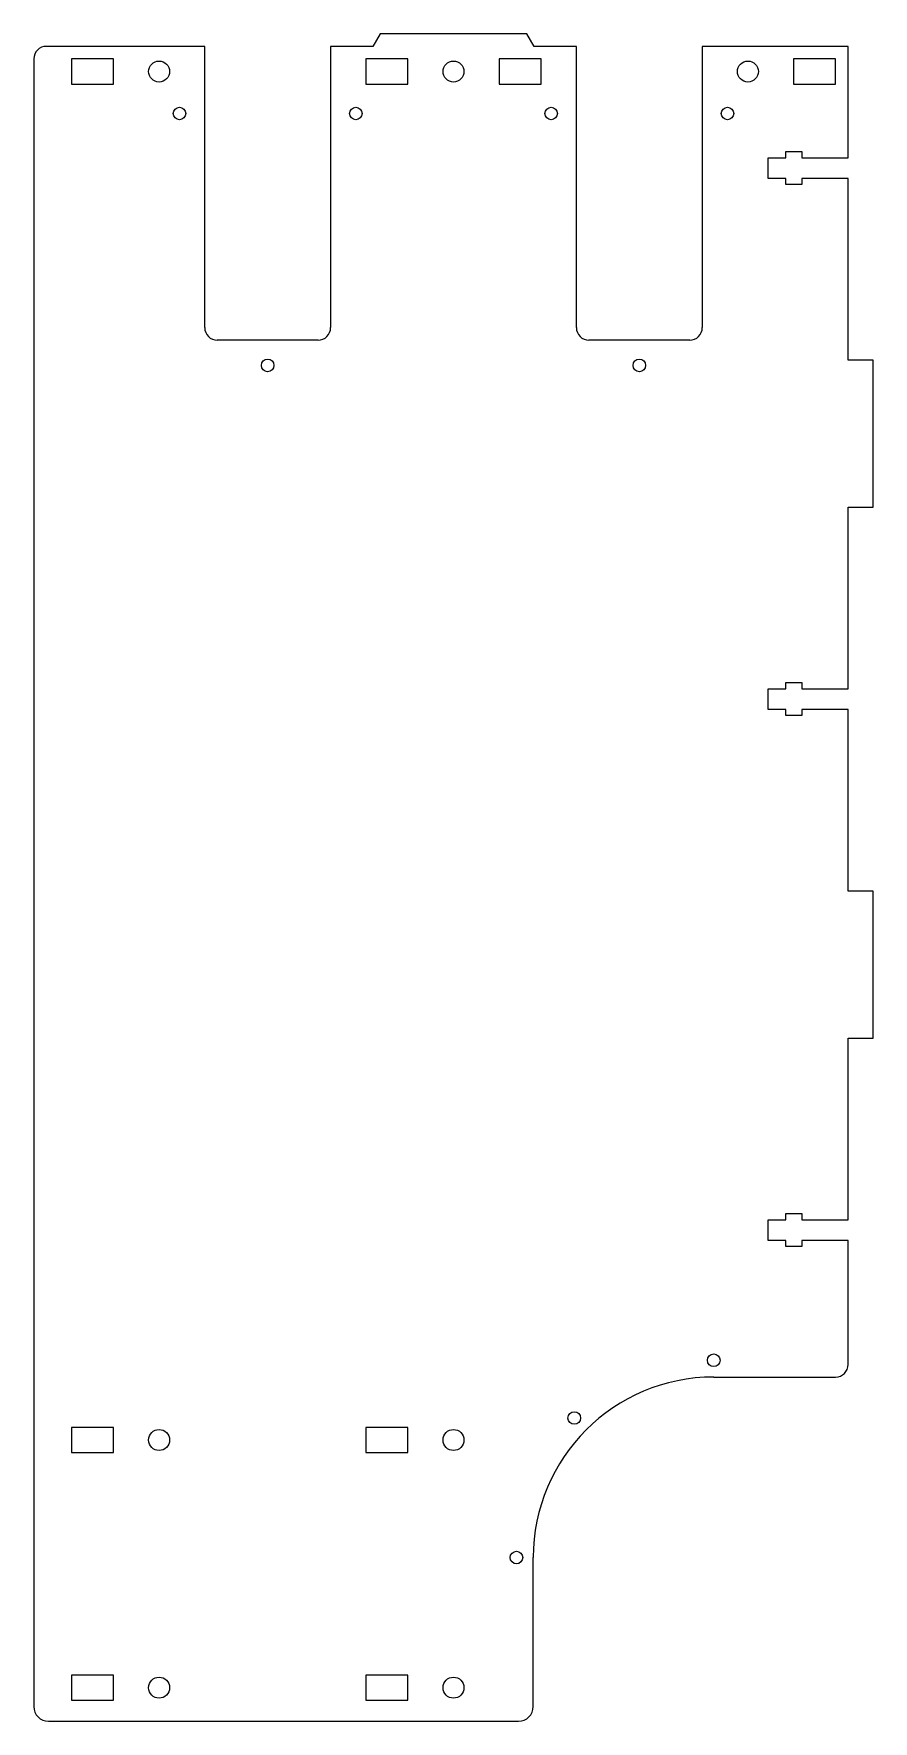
# Model space of a CAD drawing. Header units: millimetres. Extents: x -100 to 100, y -390 to 12.
import ezdxf

# ---------------------------------------------------------------- set-up
doc = ezdxf.new("R2010")
doc.units = ezdxf.units.MM

msp = doc.modelspace()

# ---------------------------------------------------------------- linework, layer by layer
at = {"color": 7, "linetype": 'Continuous', "lineweight": 25}
for p, q in [((-59.275, 9), (-97, 9)), ((-59.275, -58), (-59.275, 9)), ((-19.2321, 9), (-29.275, 9)), ((-29.275, 9), (-29.275, -58)), ((-17.5, 12), (-19.2321, 9)), ((17.5, 12), (-17.5, 12)), ((19.2321, 9), (17.5, 12)), ((29.275, 9), (19.2321, 9)), ((29.275, -58), (29.275, 9)), ((94, 9), (59.275, 9)), ((59.275, 9), (59.275, -58)), ((94, -17.55), (94, 9)), ((-100, 6), (-100, -386.5)), ((-91, 6), (-91, 0)), ((-81, 6), (-91, 6)), ((-81, 0), (-81, 6)), ((-20.8625, 6), (-20.8625, 0)), ((-10.8625, 6), (-20.8625, 6)), ((-10.8625, 0), (-10.8625, 6)), ((10.8625, 6), (10.8625, 0)), ((20.8625, 6), (10.8625, 6)), ((20.8625, 0), (20.8625, 6)), ((81, 6), (81, 0)), ((91, 6), (81, 6)), ((91, 0), (91, 6)), ((-91, 0), (-81, 0)), ((-20.8625, 0), (-10.8625, 0)), ((10.8625, 0), (20.8625, 0)), ((81, 0), (91, 0)), ((79.2, -17.55), (79.2, -16.075)), ((79.2, -16.075), (83, -16.075)), ((83, -16.075), (83, -17.55)), ((75, -22.45), (75, -17.55)), ((75, -17.55), (79.2, -17.55)), ((83, -17.55), (94, -17.55)), ((79.2, -22.45), (75, -22.45)), ((79.2, -23.925), (79.2, -22.45)), ((83, -23.925), (79.2, -23.925)), ((94, -22.45), (83, -22.45)), ((83, -22.45), (83, -23.925)), ((94, -65.75), (94, -22.45)), ((-32.275, -61), (-56.275, -61)), ((56.275, -61), (32.275, -61)), ((100, -65.75), (94, -65.75)), ((100, -100.75), (100, -65.75)), ((94, -144.05), (94, -100.75)), ((94, -100.75), (100, -100.75)), ((75, -148.95), (75, -144.05)), ((75, -144.05), (79.2, -144.05)), ((79.2, -144.05), (79.2, -142.575)), ((79.2, -142.575), (83, -142.575)), ((83, -142.575), (83, -144.05)), ((83, -144.05), (94, -144.05)), ((79.2, -148.95), (75, -148.95)), ((79.2, -150.425), (79.2, -148.95)), ((83, -150.425), (79.2, -150.425)), ((94, -148.95), (83, -148.95)), ((83, -148.95), (83, -150.425)), ((94, -192.25), (94, -148.95)), ((100, -192.25), (94, -192.25)), ((100, -227.25), (100, -192.25)), ((94, -270.55), (94, -227.25)), ((94, -227.25), (100, -227.25)), ((79.2, -270.55), (79.2, -269.075)), ((79.2, -269.075), (83, -269.075)), ((83, -269.075), (83, -270.55)), ((75, -275.45), (75, -270.55)), ((75, -270.55), (79.2, -270.55)), ((83, -270.55), (94, -270.55)), ((79.2, -275.45), (75, -275.45)), ((79.2, -276.925), (79.2, -275.45)), ((83, -276.925), (79.2, -276.925)), ((94, -275.45), (83, -275.45)), ((83, -275.45), (83, -276.925)), ((94, -305), (94, -275.45)), ((62, -308), (91, -308)), ((-91, -320), (-91, -326)), ((-81, -320), (-91, -320)), ((-81, -326), (-81, -320)), ((-20.8625, -320), (-20.8625, -326)), ((-10.8625, -320), (-20.8625, -320)), ((-10.8625, -326), (-10.8625, -320)), ((-91, -326), (-81, -326)), ((-20.8625, -326), (-10.8625, -326)), ((19, -386.5), (19, -351)), ((-91, -379), (-91, -385)), ((-81, -379), (-91, -379)), ((-81, -385), (-81, -379)), ((-20.8625, -379), (-20.8625, -385)), ((-10.8625, -379), (-20.8625, -379)), ((-10.8625, -385), (-10.8625, -379)), ((-91, -385), (-81, -385)), ((-20.8625, -385), (-10.8625, -385)), ((-96.5, -390), (15.5, -390))]:
    msp.add_line(p, q, dxfattribs=at)
for centre, radius in [((-70.1375, 3), 2.5), ((0, 3), 2.5), ((70.1375, 3), 2.5), ((-65.275, -7), 1.5), ((-23.275, -7), 1.5), ((23.275, -7), 1.5), ((65.275, -7), 1.5), ((-44.275, -67), 1.5), ((44.275, -67), 1.5), ((62, -304), 1.5), ((28.766, -317.766), 1.5), ((-70.1375, -323), 2.5), ((0, -323), 2.5), ((15, -351), 1.5), ((-70.1375, -382), 2.5), ((0, -382), 2.5)]:
    msp.add_circle(centre, radius, dxfattribs=at)
for centre, radius, start, end in [((-97, 6), 3, 90, 180), ((-56.275, -58), 3, 180, 270), ((-32.275, -58), 3, 270, 0), ((32.275, -58), 3, 180, 270), ((56.275, -58), 3, 270, 0), ((91, -305), 3, 270, 0), ((62, -351), 43, 90, 180), ((-96.5, -386.5), 3.5, 180, 270), ((15.5, -386.5), 3.5, 270, 0)]:
    msp.add_arc(centre, radius, start, end, dxfattribs=at)

doc.saveas('drawing.dxf')
